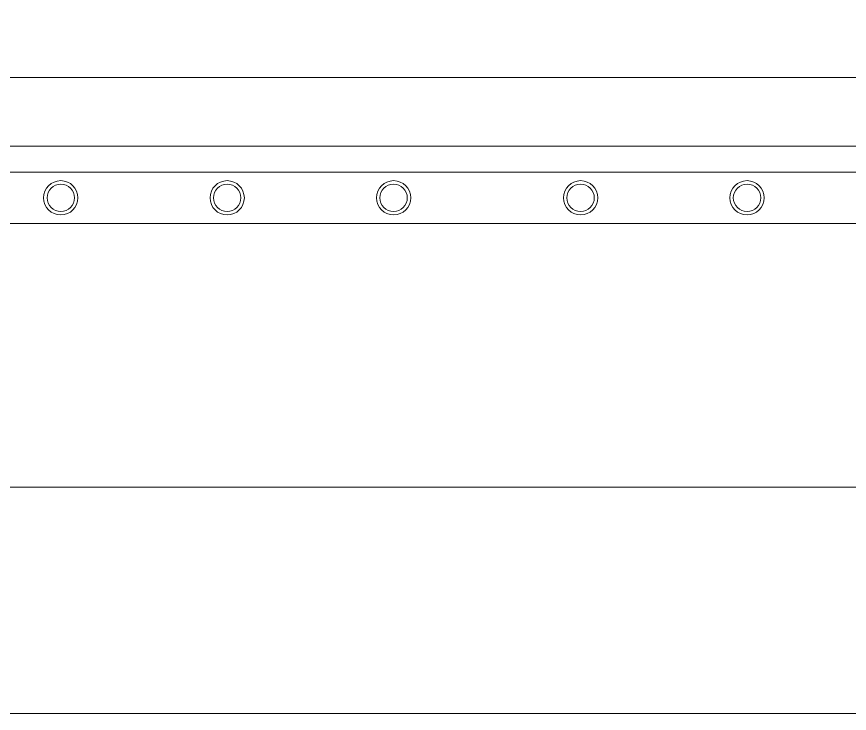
# Model space of a CAD drawing. Header units: millimetres. Extents: x 32721 to 72822, y 57624 to 123188.
# Drawn here: x 43070.8 to 43316.1, y 64730.5 to 64935.7 of the extents above; entities that cross this region are included whole.
import ezdxf

# ---------------------------------------------------------------- set-up
doc = ezdxf.new("R2010")
doc.units = ezdxf.units.MM
doc.header["$LTSCALE"] = 10
doc.linetypes.add('DASHED', pattern=[0.75, 0.5, -0.25])
for name, color, linetype, lineweight in [('1轮廓实线层', 7, 'Continuous', 18), ('2细线层', 4, 'Continuous', 18), ('图框层', 7, 'Continuous', 18)]:
    doc.layers.add(name, color=color, linetype=linetype, lineweight=lineweight)

msp = doc.modelspace()

# ---------------------------------------------------------------- linework, layer by layer
at = {"layer": '1轮廓实线层'}
for p, q in [((43270.91, 64917.8), (42895.17, 64917.8)), ((43473.07, 64917.8), (42895.17, 64917.8)), ((43493.29, 64897.58), (42874.95, 64897.58)), ((42849.54, 64889.94), (43518.7, 64889.94)), ((42835.14, 64874.78), (43534.63, 64874.78))]:
    msp.add_line(p, q, dxfattribs=at)
at = {"layer": '1轮廓实线层', "linetype": 'DASHED'}
msp.add_lwpolyline([(42709.92, 65663.32), (43645.86, 65663.32), (43645.86, 64797.17), (42709.92, 64797.17)], close=True, dxfattribs=at)
at = {"layer": '1轮廓实线层'}
for centre, radius in [((43083.8, 64882.36), 5.05), ((43083.8, 64882.36), 4.04), ((43132.83, 64882.36), 5.05), ((43132.83, 64882.36), 4.04), ((43181.85, 64882.36), 5.05), ((43181.85, 64882.36), 4.04), ((43236.94, 64882.36), 5.05), ((43236.94, 64882.36), 4.04), ((43285.97, 64882.36), 5.05), ((43285.97, 64882.36), 4.04)]:
    msp.add_circle(centre, radius, dxfattribs=at)
at = {"layer": '2细线层'}
msp.add_line((46503.25, 64730.5), (42543.25, 64730.5), dxfattribs=at)
at = {"layer": '图框层'}
msp.add_line((42709.92, 64797.17), (46436.59, 64797.17), dxfattribs=at)

doc.saveas('drawing.dxf')
